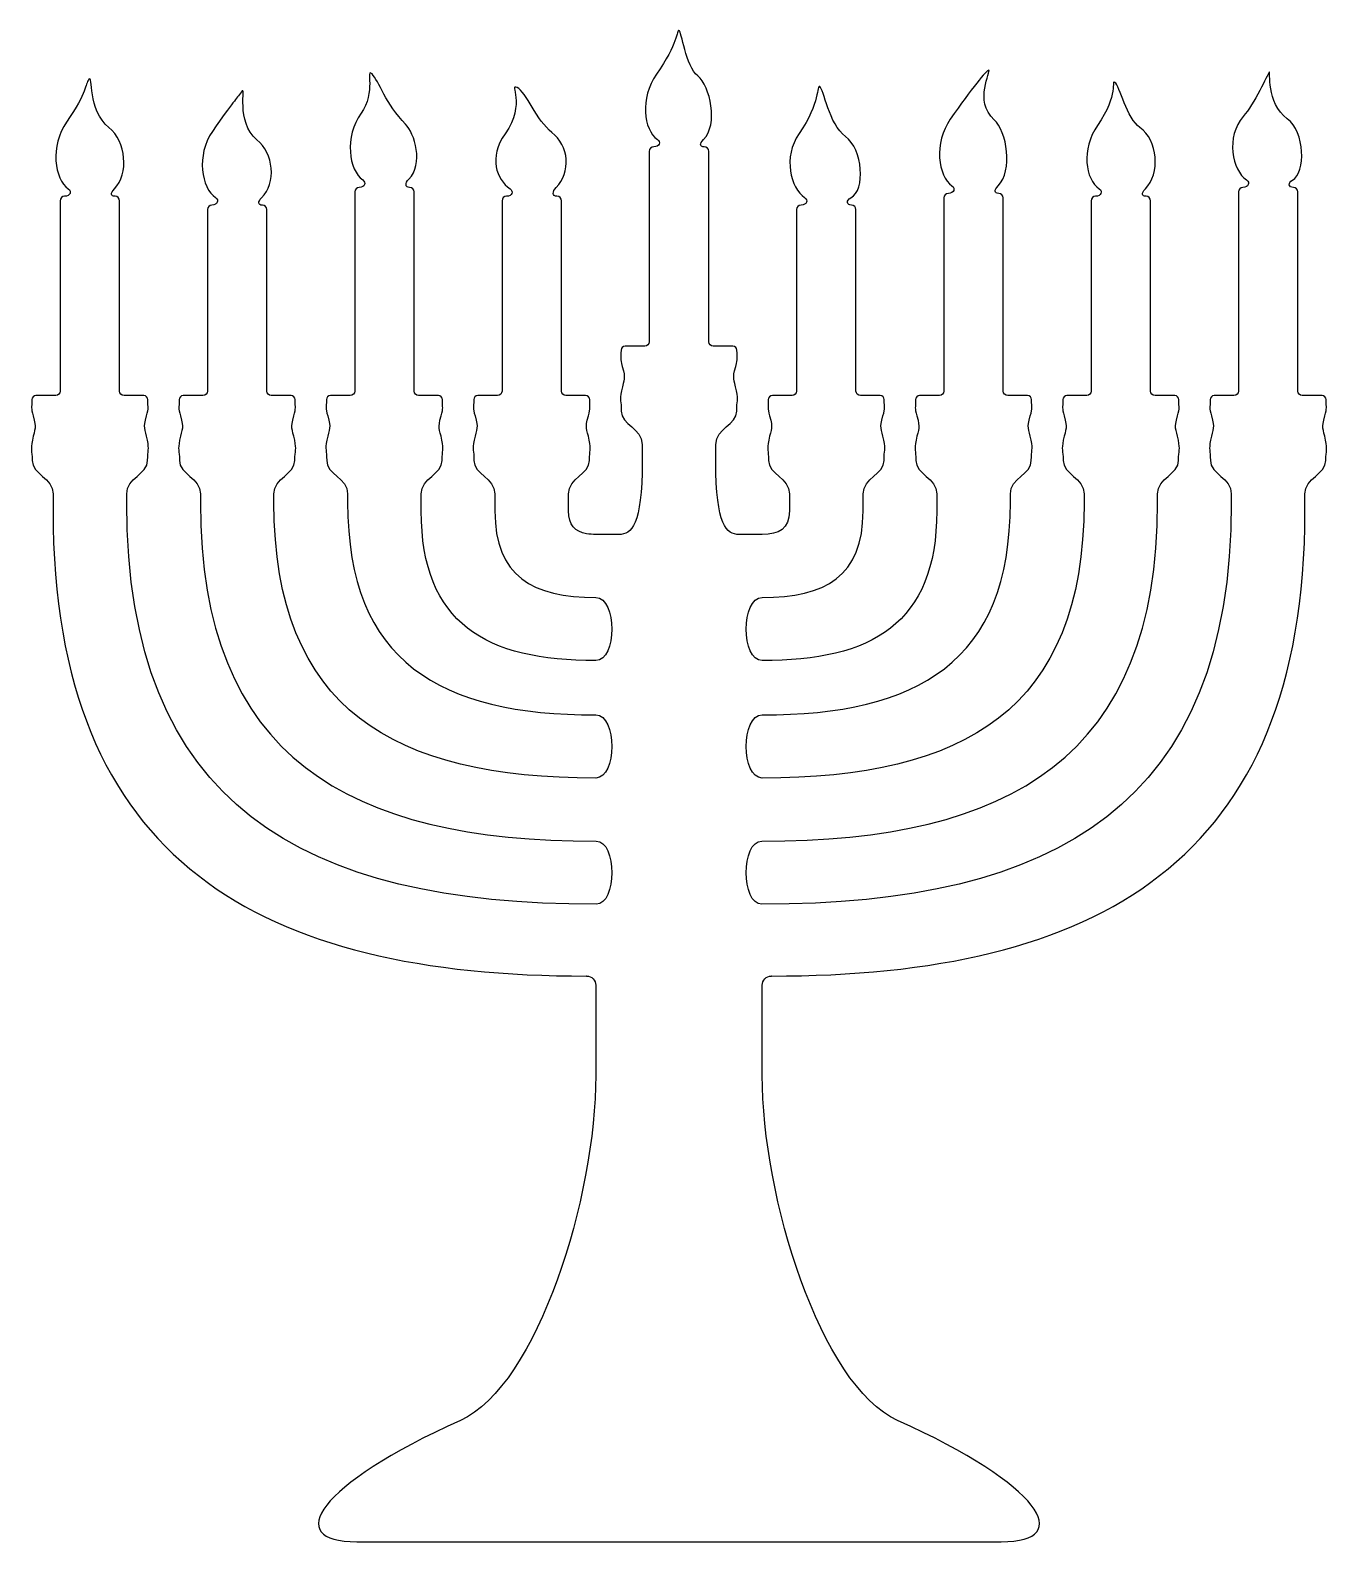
# Model space of a CAD drawing. Extents: x -14 to 98, y -16 to 114.
import ezdxf

# ---------------------------------------------------------------- set-up
doc = ezdxf.new("R2010")
doc.units = 0
doc.layers.get('0').update_dxf_attribs({"linetype": 'CONTINUOUS'})

msp = doc.modelspace()

# ---------------------------------------------------------------- linework, layer by layer
at = {"color": 7}
for points in [[(39.320674, 103.568249), (39.320674, 94.07221), (39.320674, 87.164)], [(44.442102, 87.164), (44.442102, 94.07221), (44.442102, 103.568249)], [(-11.45238, 99.308513), (-11.45238, 92.638688), (-11.45238, 82.9043)], [(-6.330915, 82.9043), (-6.330915, 92.638688), (-6.330915, 99.308513)], [(13.934044, 100.070105), (13.934044, 92.638688), (13.934044, 82.9043)], [(19.055508, 82.9043), (19.055508, 92.638688), (19.055508, 100.070105)], [(26.627254, 99.308513), (26.627254, 92.638688), (26.627254, 82.9043)], [(31.748717, 82.9043), (31.748717, 85.064543), (31.748717, 90.581189), (31.748717, 92.638688), (31.748717, 99.308513)], [(64.707291, 99.562377), (64.707291, 92.638688), (64.707291, 82.9043)], [(69.828757, 82.9043), (69.828757, 92.638688), (69.828757, 99.562377)], [(77.400327, 99.308513), (77.400327, 92.638688), (77.400327, 82.9043)], [(82.521756, 82.9043), (82.521756, 92.638688), (82.521756, 99.308513)], [(90.093713, 100.070105), (90.093713, 92.638688), (90.093713, 82.9043)], [(95.21521, 82.904299), (95.21521, 92.638688), (95.21521, 100.070105)], [(1.241045, 98.54692), (1.241045, 92.638688), (1.241045, 82.9043)], [(6.362473, 82.9043), (6.362473, 92.638688), (6.362473, 98.54692)], [(52.014062, 98.54692), (52.014062, 92.638688), (52.014062, 82.9043)], [(57.135525, 82.9043), (57.135525, 92.638688), (57.135525, 98.54692)], [(38.936456, 86.779819), (37.232077, 86.78183)], [(46.530699, 86.78183), (44.82632, 86.779819)], [(-11.836596, 82.520083), (-13.540977, 82.522094)], [(-4.242353, 82.522094), (-5.946734, 82.520083)], [(0.856828, 82.520083), (-0.847553, 82.522094)], [(8.451071, 82.522094), (6.74669, 82.520083)], [(13.549828, 82.520083), (11.845447, 82.522094)], [(21.144071, 82.522094), (19.43969, 82.520083)], [(26.243037, 82.520083), (24.538656, 82.522094)], [(33.837279, 82.522094), (33.007038, 82.521115), (32.1329, 82.520083)], [(51.629881, 82.520083), (49.925499, 82.522094)], [(59.224124, 82.522094), (57.519742, 82.520083)], [(64.323111, 82.520083), (62.618728, 82.522094)], [(71.917354, 82.522094), (70.212971, 82.520083)], [(77.01611, 82.520083), (75.31173, 82.522094)], [(84.610353, 82.522094), (82.905973, 82.520083)], [(89.70953, 82.520083), (88.00515, 82.522094)], [(97.303807, 82.522093), (95.599425, 82.520082)], [(38.708097, 78.309147), (38.708097, 76.838145)], [(45.054684, 76.838145), (45.054684, 78.309147)], [(-12.064969, 74.049411), (-12.064969, 72.578409)], [(-5.718361, 73.340001), (-5.718361, 74.049411)], [(0.628456, 74.049411), (0.628456, 73.340001)], [(6.975061, 73.340001), (6.975061, 74.049411)], [(13.321455, 74.049411), (13.321455, 73.340001)], [(19.668062, 72.578409), (19.668062, 74.049411)], [(26.014664, 74.049411), (26.014664, 72.578409)], [(32.36128, 72.578409), (32.36128, 74.049411)], [(51.401501, 74.049411), (51.401501, 72.578409)], [(57.748122, 72.578409), (57.748122, 74.049411)], [(64.094728, 74.049411), (64.094728, 72.578409)], [(70.441354, 73.340001), (70.441354, 74.049411)], [(76.787748, 74.049411), (76.787748, 73.340001)], [(83.134335, 73.340001), (83.134335, 74.049411)], [(89.481152, 74.049411), (89.481152, 73.340001)], [(95.827808, 72.578408), (95.827808, 74.04941)], [(36.70835, 70.555498), (34.722215, 70.555498)], [(49.040563, 70.555498), (47.054429, 70.555498)], [(33.925954, 32.498959), (33.913149, 32.498959)], [(34.714725, 31.705561), (34.712873, 23.933333)], [(49.049966, 23.933333), (49.048114, 31.705561)], [(49.849688, 32.498959), (49.836882, 32.498959)], [(14.11465, -16.25528), (41.881404, -16.25528), (69.648051, -16.25528)]]:
    msp.add_lwpolyline(points, dxfattribs=at)
msp.add_lwpolyline([(90.482158, 100.458482)], close=True, dxfattribs=at)
for points in [[(41.881388, 113.995863), (41.669412, 114.00965), (41.796944, 112.873854), (39.938341, 110.208879)], [(43.49332, 110.073061), (42.47416, 110.895828), (42.093364, 113.982077), (41.881388, 113.995863)], [(15.425955, 110.244279), (14.845346, 110.821749), (15.777169, 108.63284), (14.485529, 106.853992)], [(-8.979812, 109.780201), (-9.351617, 109.298176), (-9.042185, 108.757445), (-10.900895, 106.0924)], [(-7.246731, 105.625924), (-9.105828, 107.144632), (-8.608007, 110.262261), (-8.979812, 109.780201)], [(18.315988, 105.913778), (16.619505, 107.612059), (16.006529, 109.666773), (15.425955, 110.244279)], [(39.938341, 110.208879), (38.5118, 108.163473), (38.815941, 105.418249), (40.01739, 104.602992)], [(43.993364, 104.592485), (45.286978, 105.877884), (44.58053, 109.195326), (43.49332, 110.073061)], [(68.590321, 110.562914), (68.378451, 110.582271), (67.117415, 109.011239), (65.258812, 106.346264)], [(69.045196, 106.298594), (67.259049, 107.902134), (68.802192, 110.543521), (68.590321, 110.562914)], [(79.454229, 109.515759), (79.087996, 109.772021), (79.810414, 108.470825), (77.951812, 105.80585)], [(81.605975, 105.625924), (80.496272, 106.373343), (79.820429, 109.259497), (79.454229, 109.515759)], [(92.742642, 110.393071), (92.607813, 110.191989), (91.440741, 107.625352), (90.513043, 106.578444)], [(94.299394, 106.387517), (92.451404, 107.740895), (92.877471, 110.594188), (92.742642, 110.393071)], [(4.170849, 108.704592), (3.699896, 108.035237), (3.530018, 107.951779), (1.671309, 105.286733)], [(5.490767, 104.577888), (3.631635, 106.096595), (4.641803, 109.373947), (4.170849, 108.704592)], [(27.931869, 109.075093), (27.168972, 109.419502), (28.750829, 107.74361), (26.892224, 105.078635)], [(30.92105, 105.20726), (29.61305, 106.197048), (28.694732, 108.730684), (27.931869, 109.075093)], [(54.02389, 109.150864), (53.723836, 109.318979), (54.093562, 107.775378), (52.23496, 105.110403)], [(56.219712, 104.864332), (54.823564, 105.876192), (54.323943, 108.98275), (54.02389, 109.150864)], [(14.485529, 106.853992), (13.020239, 104.835948), (13.429313, 101.920106), (14.630761, 101.104849)], [(-10.900895, 106.0924), (-12.327506, 104.046889), (-11.957111, 101.158513), (-10.755663, 100.343256)], [(-6.779691, 100.332784), (-5.486076, 101.618289), (-5.78553, 104.432163), (-7.246731, 105.625924)], [(18.604053, 101.179704), (19.897668, 102.465032), (19.088687, 105.140409), (18.315988, 105.913778)], [(65.258812, 106.346264), (63.832272, 104.300858), (64.202561, 101.412377), (65.404042, 100.59712)], [(69.380015, 100.586649), (70.673595, 101.872048), (70.153702, 105.303411), (69.045196, 106.298594)], [(77.951812, 105.80585), (76.525271, 103.760445), (76.895595, 101.158513), (78.097044, 100.343256)], [(82.073014, 100.332784), (83.366631, 101.618289), (83.170908, 104.571894), (81.605975, 105.625924)], [(90.513043, 106.578444), (88.96835, 104.835243), (89.589012, 101.920106), (90.790496, 101.104849)], [(94.766469, 101.094377), (95.922327, 101.713242), (95.821698, 105.272735), (94.299394, 106.387517)], [(1.671309, 105.286733), (0.244663, 103.241222), (0.736313, 100.39692), (1.937761, 99.581664)], [(5.913733, 99.571192), (7.207348, 100.856591), (6.951967, 103.384127), (5.490767, 104.577888)], [(26.892224, 105.078635), (25.465684, 103.03323), (26.122522, 101.158513), (27.323971, 100.343256)], [(31.29444, 100.458482), (32.588057, 101.743811), (32.425547, 104.068855), (30.92105, 105.20726)], [(40.01739, 104.602992), (40.345405, 104.389711), (40.200278, 103.956626), (39.70905, 103.956626)], [(44.053726, 103.956626), (43.664219, 103.956626), (43.630548, 104.231998), (43.993364, 104.592485)], [(52.23496, 105.110403), (50.808419, 103.064998), (51.509329, 100.39692), (52.710813, 99.581664)], [(56.686786, 99.571192), (57.969399, 100.22863), (57.747514, 103.757131), (56.219712, 104.864332)], [(39.70905, 103.956626), (39.494571, 103.956626), (39.320674, 103.782729), (39.320674, 103.568249)], [(44.442102, 103.568249), (44.442102, 103.782729), (44.268205, 103.956626), (44.053726, 103.956626)], [(-10.755663, 100.343256), (-10.427649, 100.129975), (-10.57274, 99.69689), (-11.064002, 99.69689)], [(-6.719328, 99.69689), (-7.108798, 99.69689), (-7.142576, 99.972262), (-6.779691, 100.332784)], [(14.322422, 100.458482), (14.107941, 100.458482), (13.934044, 100.284585), (13.934044, 100.070105)], [(14.630761, 101.104849), (14.958774, 100.891568), (14.813684, 100.458482), (14.322422, 100.458482)], [(18.667096, 100.458482), (18.277626, 100.458482), (18.241345, 100.819216), (18.604053, 101.179704)], [(19.055508, 100.070105), (19.055508, 100.284585), (18.881611, 100.458482), (18.667096, 100.458482)], [(27.323971, 100.343256), (27.651983, 100.129975), (27.506893, 99.69689), (27.01563, 99.69689)], [(31.360306, 99.69689), (30.970836, 99.69689), (30.931734, 100.097995), (31.29444, 100.458482)], [(65.404042, 100.59712), (65.732057, 100.383839), (65.58693, 99.950754), (65.095705, 99.950754)], [(69.44038, 99.950754), (69.050874, 99.950754), (69.0172, 100.226126), (69.380015, 100.586649)], [(78.097044, 100.343256), (78.425056, 100.129975), (78.279932, 99.69689), (77.788704, 99.69689)], [(82.133379, 99.69689), (81.743873, 99.69689), (81.710096, 99.972262), (82.073014, 100.332784)], [(90.482124, 100.458482), (90.26761, 100.458482), (90.093713, 100.284585), (90.093713, 100.070105)], [(90.790496, 101.104849), (91.11851, 100.891568), (90.973383, 100.458482), (90.482158, 100.458482)], [(94.826831, 100.458482), (94.437327, 100.458482), (94.315508, 100.852889), (94.766469, 101.094377)], [(95.21521, 100.070105), (95.21521, 100.284585), (95.041313, 100.458482), (94.826831, 100.458482)], [(-11.064002, 99.69689), (-11.278482, 99.69689), (-11.45238, 99.522993), (-11.45238, 99.308513)], [(-6.330915, 99.308513), (-6.330915, 99.522993), (-6.504812, 99.69689), (-6.719328, 99.69689)], [(1.937761, 99.581664), (2.265775, 99.368382), (2.120649, 98.935297), (1.629422, 98.935297)], [(5.974096, 98.935297), (5.584591, 98.935297), (5.550919, 99.210669), (5.913733, 99.571192)], [(27.01563, 99.69689), (26.801151, 99.69689), (26.627254, 99.522993), (26.627254, 99.308513)], [(31.748717, 99.308513), (31.748717, 99.522993), (31.574819, 99.69689), (31.360306, 99.69689)], [(52.710813, 99.581664), (53.038827, 99.368382), (52.893701, 98.935297), (52.402473, 98.935297)], [(56.747148, 98.935297), (56.357644, 98.935297), (56.231523, 99.337813), (56.686786, 99.571192)], [(65.095705, 99.950754), (64.881188, 99.950754), (64.707291, 99.776857), (64.707291, 99.562377)], [(69.828757, 99.562377), (69.828757, 99.776857), (69.654859, 99.950754), (69.44038, 99.950754)], [(77.788704, 99.69689), (77.574225, 99.69689), (77.400327, 99.522993), (77.400327, 99.308513)], [(82.521756, 99.308513), (82.521756, 99.522993), (82.347858, 99.69689), (82.133379, 99.69689)], [(1.629422, 98.935297), (1.414942, 98.935297), (1.241045, 98.7614), (1.241045, 98.54692)], [(6.362473, 98.54692), (6.362473, 98.7614), (6.188576, 98.935297), (5.974096, 98.935297)], [(52.402473, 98.935297), (52.187959, 98.935297), (52.014062, 98.7614), (52.014062, 98.54692)], [(57.135525, 98.54692), (57.135525, 98.7614), (56.96163, 98.935297), (56.747148, 98.935297)], [(36.886364, 86.436116), (36.886364, 85.656224), (36.784007, 85.779948), (36.997394, 85.030555)], [(37.232077, 86.78183), (37.041185, 86.78183), (36.886364, 86.627008), (36.886364, 86.436116)], [(39.320674, 87.164), (39.320674, 86.951812), (39.148647, 86.779819), (38.936456, 86.779819)], [(44.82632, 86.779819), (44.614132, 86.779819), (44.442102, 86.951812), (44.442102, 87.164)], [(46.876414, 86.436116), (46.876414, 86.627008), (46.721591, 86.78183), (46.530699, 86.78183)], [(46.765385, 85.030555), (46.978771, 85.779948), (46.876414, 85.656224), (46.876414, 86.436116)], [(36.997394, 85.030555), (37.309436, 83.934849), (37.138922, 83.991616), (36.923033, 82.944073)], [(46.839746, 82.944073), (46.623854, 83.991616), (46.453343, 83.934849), (46.765385, 85.030555)], [(-13.886691, 82.176381), (-13.886691, 81.396488), (-13.989012, 81.520212), (-13.775625, 80.770819)], [(-13.540977, 82.522094), (-13.731869, 82.522094), (-13.886691, 82.367272), (-13.886691, 82.176381)], [(-11.45238, 82.9043), (-11.45238, 82.692112), (-11.624408, 82.520083), (-11.836596, 82.520083)], [(-5.946734, 82.520083), (-6.158922, 82.520083), (-6.330915, 82.692112), (-6.330915, 82.9043)], [(-3.896639, 82.176381), (-3.896639, 82.367272), (-4.051426, 82.522094), (-4.242353, 82.522094)], [(-4.00767, 80.770819), (-3.794283, 81.520212), (-3.896639, 81.396488), (-3.896639, 82.176381)], [(-1.193267, 82.176381), (-1.193267, 81.396488), (-1.295623, 81.520212), (-1.082236, 80.770819)], [(-0.847553, 82.522094), (-1.038445, 82.522094), (-1.193267, 82.367272), (-1.193267, 82.176381)], [(1.241045, 82.9043), (1.241045, 82.692112), (1.069016, 82.520083), (0.856828, 82.520083)], [(6.74669, 82.520083), (6.534502, 82.520083), (6.362473, 82.692112), (6.362473, 82.9043)], [(8.796784, 82.176381), (8.796784, 82.367272), (8.641962, 82.522094), (8.451071, 82.522094)], [(8.685754, 80.770819), (8.899141, 81.520212), (8.796784, 81.396488), (8.796784, 82.176381)], [(11.499733, 82.176381), (11.499733, 81.396488), (11.397412, 81.520212), (11.610799, 80.770819)], [(11.845447, 82.522094), (11.654555, 82.522094), (11.499733, 82.367272), (11.499733, 82.176381)], [(13.934044, 82.9043), (13.934044, 82.692112), (13.762016, 82.520083), (13.549828, 82.520083)], [(19.43969, 82.520083), (19.227502, 82.520083), (19.055508, 82.692112), (19.055508, 82.9043)], [(21.489784, 82.176381), (21.489784, 82.367272), (21.334997, 82.522094), (21.144071, 82.522094)], [(21.378754, 80.770819), (21.592141, 81.520212), (21.489784, 81.396488), (21.489784, 82.176381)], [(24.192943, 82.176381), (24.192943, 81.396488), (24.090621, 81.520212), (24.304008, 80.770819)], [(24.538656, 82.522094), (24.347765, 82.522094), (24.192943, 82.367272), (24.192943, 82.176381)], [(26.627254, 82.9043), (26.627254, 82.692112), (26.455225, 82.520083), (26.243037, 82.520083)], [(32.1329, 82.520083), (31.920712, 82.520083), (31.748717, 82.692112), (31.748717, 82.9043)], [(34.182995, 82.176381), (34.182995, 82.367272), (34.028208, 82.522094), (33.837279, 82.522094)], [(34.071962, 80.770819), (34.285351, 81.520212), (34.182995, 81.396488), (34.182995, 82.176381)], [(36.923033, 82.944073), (36.741449, 82.06253), (36.906576, 82.093628), (36.906576, 81.193291)], [(46.856203, 81.193291), (46.856203, 82.093628), (47.021321, 82.06253), (46.839746, 82.944073)], [(49.579787, 82.176381), (49.579787, 81.396488), (49.47743, 81.520212), (49.690816, 80.770819)], [(49.925499, 82.522094), (49.734573, 82.522094), (49.579787, 82.367272), (49.579787, 82.176381)], [(52.014062, 82.9043), (52.014062, 82.692112), (51.842069, 82.520083), (51.629881, 82.520083)], [(57.519742, 82.520083), (57.307554, 82.520083), (57.135525, 82.692112), (57.135525, 82.9043)], [(59.569837, 82.176381), (59.569837, 82.367272), (59.415016, 82.522094), (59.224124, 82.522094)], [(59.458773, 80.770819), (59.672159, 81.520212), (59.569837, 81.396488), (59.569837, 82.176381)], [(62.273016, 82.176381), (62.273016, 81.396488), (62.170659, 81.520212), (62.384046, 80.770819)], [(62.618728, 82.522094), (62.427802, 82.522094), (62.273016, 82.367272), (62.273016, 82.176381)], [(64.707291, 82.9043), (64.707291, 82.692112), (64.535299, 82.520083), (64.323111, 82.520083)], [(70.212971, 82.520083), (70.000783, 82.520083), (69.828757, 82.692112), (69.828757, 82.9043)], [(72.263066, 82.176381), (72.263066, 82.367272), (72.108245, 82.522094), (71.917354, 82.522094)], [(72.152002, 80.770819), (72.365388, 81.520212), (72.263066, 81.396488), (72.263066, 82.176381)], [(74.966015, 82.176381), (74.966015, 81.396488), (74.863658, 81.520212), (75.077047, 80.770819)], [(75.31173, 82.522094), (75.120839, 82.522094), (74.966015, 82.367272), (74.966015, 82.176381)], [(77.400327, 82.9043), (77.400327, 82.692112), (77.228298, 82.520083), (77.01611, 82.520083)], [(82.905973, 82.520083), (82.693785, 82.520083), (82.521756, 82.692112), (82.521756, 82.9043)], [(84.956068, 82.176381), (84.956068, 82.367272), (84.801244, 82.522094), (84.610353, 82.522094)], [(84.845036, 80.770819), (85.058425, 81.520212), (84.956068, 81.396488), (84.956068, 82.176381)], [(87.659438, 82.176381), (87.659438, 81.396488), (87.557081, 81.520212), (87.770467, 80.770819)], [(88.00515, 82.522094), (87.814224, 82.522094), (87.659438, 82.367272), (87.659438, 82.176381)], [(90.093713, 82.9043), (90.093713, 82.692112), (89.92172, 82.520083), (89.70953, 82.520083)], [(95.599425, 82.520082), (95.387237, 82.520082), (95.21521, 82.692111), (95.21521, 82.904299)], [(97.649519, 82.176379), (97.649519, 82.367271), (97.494699, 82.522093), (97.303807, 82.522093)], [(97.538455, 80.770818), (97.751842, 81.520211), (97.649519, 81.396487), (97.649519, 82.176379)], [(-13.775625, 80.770819), (-13.463619, 79.675113), (-13.634131, 79.73188), (-13.849986, 78.684337)], [(-3.933309, 78.684337), (-4.149199, 79.73188), (-4.319711, 79.675113), (-4.00767, 80.770819)], [(-1.082236, 80.770819), (-0.770195, 79.675113), (-0.940707, 79.73188), (-1.156597, 78.684337)], [(8.760115, 78.684337), (8.544225, 79.73188), (8.373713, 79.675113), (8.685754, 80.770819)], [(11.610799, 80.770819), (11.922805, 79.675113), (11.752293, 79.73188), (11.536438, 78.684337)], [(21.453115, 78.684337), (21.237225, 79.73188), (21.066713, 79.675113), (21.378754, 80.770819)], [(24.304008, 80.770819), (24.616014, 79.675113), (24.445502, 79.73188), (24.229647, 78.684337)], [(34.146323, 78.684337), (33.930434, 79.73188), (33.759921, 79.675113), (34.071962, 80.770819)], [(36.906576, 81.193291), (36.906576, 79.970441), (38.708097, 79.722994), (38.708097, 78.309147)], [(45.054684, 78.309147), (45.054684, 79.722994), (46.856203, 79.970441), (46.856203, 81.193291)], [(49.690816, 80.770819), (50.002858, 79.675113), (49.832345, 79.73188), (49.616455, 78.684337)], [(59.533131, 78.684337), (59.317276, 79.73188), (59.146765, 79.675113), (59.458773, 80.770819)], [(62.384046, 80.770819), (62.696087, 79.675113), (62.525577, 79.73188), (62.309685, 78.684337)], [(72.226363, 78.684337), (72.010508, 79.73188), (71.839995, 79.675113), (72.152002, 80.770819)], [(75.077047, 80.770819), (75.389086, 79.675113), (75.218576, 79.73188), (75.002686, 78.684337)], [(84.919397, 78.684337), (84.703507, 79.73188), (84.532994, 79.675113), (84.845036, 80.770819)], [(87.770467, 80.770819), (88.082509, 79.675113), (87.911996, 79.73188), (87.696106, 78.684337)], [(97.612816, 78.684336), (97.396961, 79.731878), (97.226448, 79.675112), (97.538455, 80.770818)], [(-13.849986, 78.684337), (-14.031605, 77.802829), (-13.866488, 77.833892), (-13.866488, 76.933591)], [(-3.916807, 76.933591), (-3.916807, 77.833892), (-3.751689, 77.802829), (-3.933309, 78.684337)], [(-1.156597, 78.684337), (-1.338181, 77.802829), (-1.173063, 77.833892), (-1.173063, 76.933591)], [(8.77658, 76.933591), (8.77658, 77.833892), (8.941698, 77.802829), (8.760115, 78.684337)], [(11.536438, 78.684337), (11.354819, 77.802829), (11.519936, 77.833892), (11.519936, 76.933591)], [(21.469617, 76.933591), (21.469617, 77.833892), (21.634734, 77.802829), (21.453115, 78.684337)], [(24.229647, 78.684337), (24.048028, 77.802829), (24.213145, 77.833892), (24.213145, 76.933591)], [(34.162833, 76.933591), (34.162833, 77.833892), (34.327952, 77.802829), (34.146323, 78.684337)], [(49.616455, 78.684337), (49.434837, 77.802829), (49.599945, 77.833892), (49.599945, 76.933591)], [(59.549641, 76.933591), (59.549641, 77.833892), (59.71476, 77.802829), (59.533131, 78.684337)], [(62.309685, 78.684337), (62.128067, 77.802829), (62.293175, 77.833892), (62.293175, 76.933591)], [(72.242873, 76.933591), (72.242873, 77.833892), (72.407992, 77.802829), (72.226363, 78.684337)], [(75.002686, 78.684337), (74.821103, 77.802829), (74.986229, 77.833892), (74.986229, 76.933591)], [(84.935854, 76.933591), (84.935854, 77.833892), (85.10097, 77.802829), (84.919397, 78.684337)], [(87.696106, 78.684337), (87.514486, 77.802829), (87.679596, 77.833892), (87.679596, 76.933591)], [(97.629326, 76.93359), (97.629326, 77.833891), (97.794445, 77.802828), (97.612816, 78.684336)], [(-13.866488, 76.933591), (-13.866488, 75.710741), (-12.064969, 75.463258), (-12.064969, 74.049411)], [(-5.718361, 74.049411), (-5.718361, 75.463258), (-3.916807, 75.710741), (-3.916807, 76.933591)], [(-1.173063, 76.933591), (-1.173063, 75.710741), (0.628456, 75.463258), (0.628456, 74.049411)], [(6.975061, 74.049411), (6.975061, 75.463258), (8.77658, 75.710741), (8.77658, 76.933591)], [(11.519936, 76.933591), (11.519936, 75.710741), (13.321455, 75.463258), (13.321455, 74.049411)], [(19.668062, 74.049411), (19.668062, 75.463258), (21.469617, 75.710741), (21.469617, 76.933591)], [(24.213145, 76.933591), (24.213145, 75.710741), (26.014664, 75.463258), (26.014664, 74.049411)], [(32.36128, 74.049411), (32.36128, 75.463258), (34.162833, 75.710741), (34.162833, 76.933591)], [(49.599945, 76.933591), (49.599945, 75.710741), (51.401501, 75.463258), (51.401501, 74.049411)], [(57.748122, 74.049411), (57.748122, 75.463258), (59.549641, 75.710741), (59.549641, 76.933591)], [(62.293175, 76.933591), (62.293175, 75.710741), (64.094728, 75.463258), (64.094728, 74.049411)], [(70.441354, 74.049411), (70.441354, 75.463258), (72.242873, 75.710741), (72.242873, 76.933591)], [(74.986229, 76.933591), (74.986229, 75.710741), (76.787748, 75.463258), (76.787748, 74.049411)], [(83.134335, 74.049411), (83.134335, 75.463258), (84.935854, 75.710741), (84.935854, 76.933591)], [(87.679596, 76.933591), (87.679596, 75.710741), (89.481152, 75.463258), (89.481152, 74.049411)], [(95.827808, 74.04941), (95.827808, 75.463257), (97.629326, 75.71074), (97.629326, 76.93359)], [(38.708097, 76.838145), (38.708097, 71.305808), (37.774899, 70.555498), (36.70835, 70.555498)], [(47.054429, 70.555498), (45.98788, 70.555498), (45.054684, 71.305808), (45.054684, 76.838145)], [(34.740998, 38.688132), (9.421749, 38.688132), (-5.718361, 47.220579), (-5.718361, 73.340001)], [(0.628456, 73.340001), (0.628456, 51.319676), (13.395429, 44.126221), (34.74121, 44.126221)], [(34.722416, 49.564523), (17.35021, 49.564523), (6.975061, 55.418773), (6.975061, 73.340001)], [(13.321455, 73.340001), (13.321455, 59.517904), (21.323502, 55.00261), (34.722205, 55.00261)], [(49.021574, 44.126221), (70.367361, 44.126221), (83.134335, 51.319676), (83.134335, 73.340001)], [(89.481152, 73.340001), (89.481152, 47.220579), (74.34104, 38.688132), (49.021786, 38.688132)], [(76.787748, 73.340001), (76.787748, 55.418773), (66.412599, 49.564523), (49.040389, 49.564523)], [(49.0406, 55.00261), (62.439307, 55.00261), (70.441354, 59.517904), (70.441354, 73.340001)], [(-12.064969, 72.578409), (-12.064969, 42.208947), (5.994298, 32.498959), (33.925954, 32.498959)], [(34.722207, 59.679107), (25.297075, 59.679107), (19.668062, 62.855303), (19.668062, 72.578409)], [(26.014664, 72.578409), (26.014664, 66.954434), (29.270545, 65.117197), (34.722207, 65.117197)], [(33.916268, 70.618257), (32.929195, 70.793073), (32.36128, 71.355664), (32.36128, 72.578409)], [(51.401501, 72.578409), (51.401501, 71.053635), (50.518653, 70.555498), (49.040563, 70.555498)], [(64.094728, 72.578409), (64.094728, 62.855303), (58.465712, 59.679107), (49.040579, 59.679107)], [(49.040579, 65.117197), (54.492242, 65.117197), (57.748122, 66.954434), (57.748122, 72.578409)], [(49.836882, 32.498959), (77.76854, 32.498959), (95.827808, 42.208947), (95.827808, 72.578408)], [(34.722215, 70.555498), (34.429496, 70.555498), (34.160013, 70.575183), (33.916268, 70.618257)], [(34.722207, 65.117197), (36.536455, 65.117197), (36.536455, 59.679107), (34.722207, 59.679107)], [(49.040579, 59.679107), (47.226331, 59.679107), (47.226331, 65.117197), (49.040579, 65.117197)], [(34.722205, 55.00261), (36.536453, 55.00261), (36.536453, 49.564523), (34.722416, 49.564523)], [(49.040389, 49.564523), (47.226352, 49.564523), (47.226352, 55.00261), (49.0406, 55.00261)], [(34.74121, 44.126221), (36.536453, 44.126221), (36.536453, 38.688132), (34.740998, 38.688132)], [(49.021786, 38.688132), (47.226331, 38.688132), (47.226331, 44.126221), (49.021574, 44.126221)], [(33.913149, 32.498959), (34.355826, 32.498959), (34.714725, 32.143724), (34.714725, 31.705561)], [(49.048114, 31.705561), (49.048114, 32.143724), (49.407014, 32.498959), (49.849688, 32.498959)], [(34.712873, 23.933333), (34.712873, 13.547288), (29.713828, -2.798289), (23.040018, -5.793359)], [(60.72282, -5.793359), (54.049012, -2.798289), (49.049966, 13.547288), (49.049966, 23.933333)], [(23.040018, -5.793359), (10.681383, -11.339515), (7.662584, -16.25528), (14.11465, -16.25528)], [(69.648051, -16.25528), (76.100117, -16.25528), (73.081319, -11.339515), (60.72282, -5.793359)]]:
    msp.add_open_spline(points, degree=3, dxfattribs=at)

doc.saveas('drawing.dxf')
